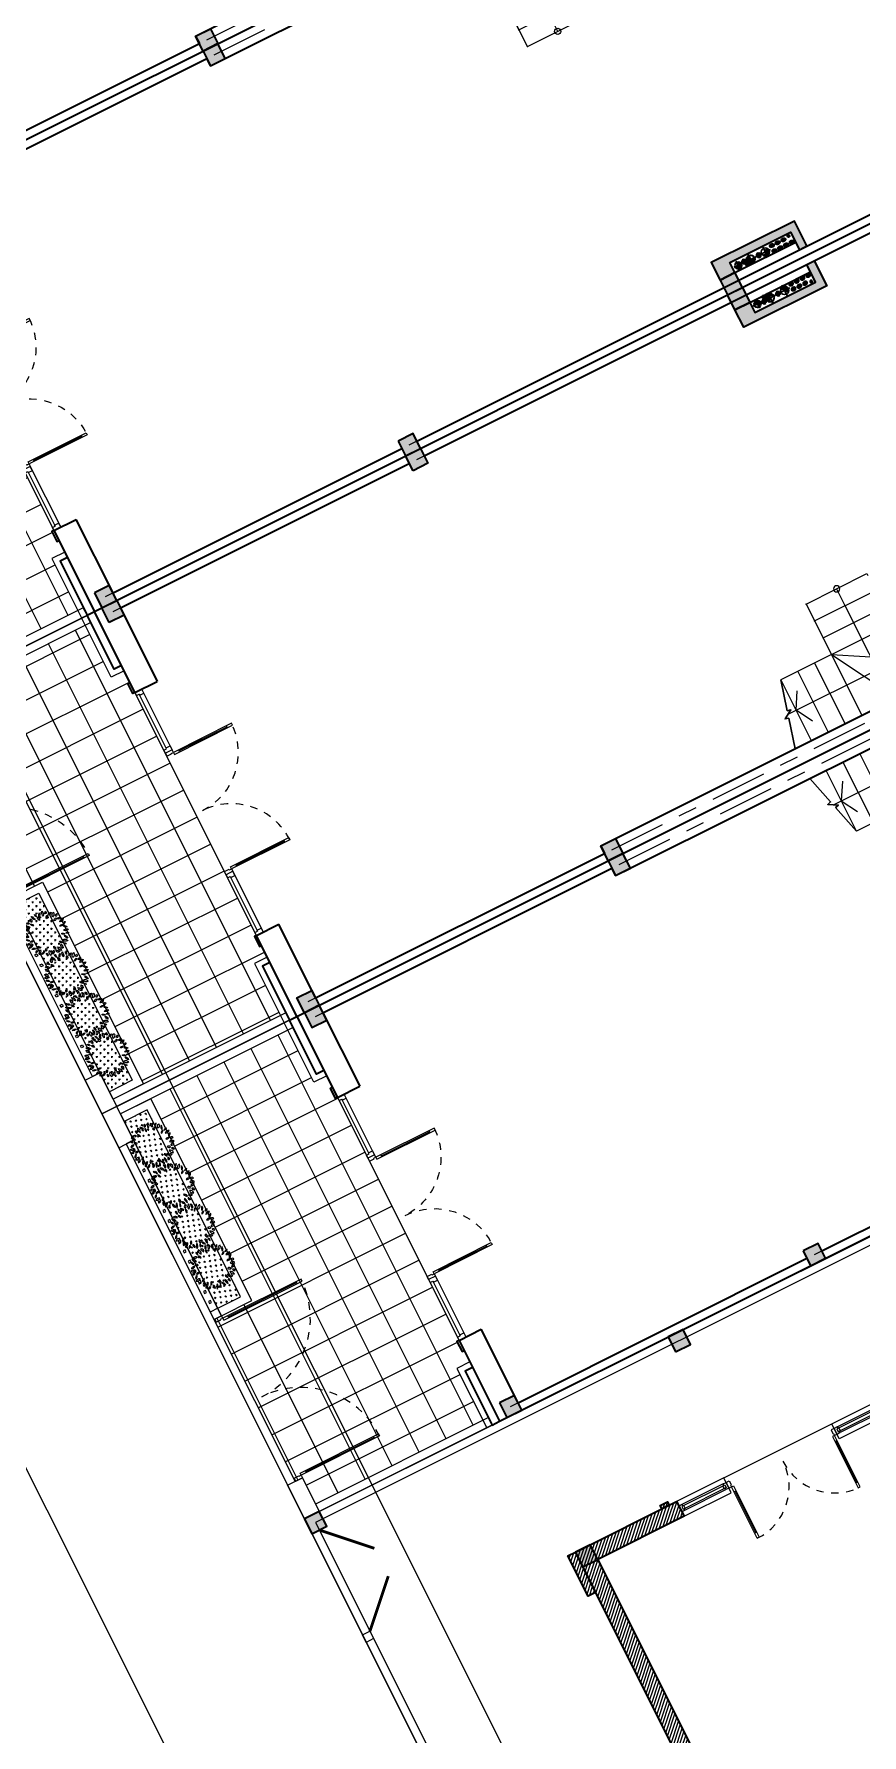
# Model space of a CAD drawing. Header units: millimetres. Extents: x 567980 to 569372, y 2065777 to 2066674.
# Drawn here: x 568819.42 to 568830.4, y 2066311.72 to 2066334.26 of the extents above; entities that cross this region are included whole.
import ezdxf

# ---------------------------------------------------------------- set-up
doc = ezdxf.new("R2010")
doc.units = ezdxf.units.MM
for name, pattern in [('ACAD_ISO03W100', [30, 12, -18]), ('CENTER', [3, 1.5, -0.5, 0.5, -0.5]), ('CENTER2', [1.125, 0.75, -0.125, 0.125, -0.125]), ('CONTINOUS', [0]), ('DIVIDEX22', [1.25, 0.625, -0.25, 0, -0.125, 0, -0.25]), ('HIDDEN2', [0.1875, 0.125, -0.0625]), ('PHANTOM2', [1.25, 0.625, -0.125, 0.125, -0.125, 0.125, -0.125]), ('PHANTOM3', [1.5, 0.625, -0.125, 0.125, -0.125, 0.125, -0.125, 0.125, -0.125])]:
    doc.linetypes.add(name, pattern=pattern)
for name, color, linetype, lineweight in [('A-CAY', 76, 'Continuous', 13), ('A-COT VACH', 2, 'Continuous', 35), ('A-CUA', 25, 'Continuous', 5), ('A-DIM', 251, 'Continuous', 15), ('A-HATCH', 251, 'Continuous', 5), ('A-NET CAT', 214, 'Continuous', 30), ('A-NET THAY', 125, 'Continuous', 18), ('A-TRUC', 250, 'CENTER', 5), ('A-TUONG', 255, 'Continuous', 35), ('boDnv', 54, 'Continuous', 25), ('E- THAY', 9, 'Continuous', 20), ('N1.1-CN', 4, 'CONTINOUS', 35), ('N1.3-TN', 6, 'CENTER2', 35), ('N1.4-TP', 4, 'PHANTOM2', 35), ('N1.5-TH', 2, 'PHANTOM3', 30), ('N1.6-NM', 3, 'DIVIDEX22', 30), ('N4-OTHER1', 143, 'CONTINOUS', 15)]:
    doc.layers.add(name, color=color, linetype=linetype, lineweight=lineweight)
for name, color, linetype in [('ChiaLo', 128, 'CENTER'), ('datOlienke', 42, 'Continuous'), ('LogDg', 7, 'Continuous'), ('LoLK', 6, 'Continuous'), ('M-CD', 40, 'ACAD_ISO03W100'), ('M-Control', 170, 'CENTER2'), ('M-RP', 140, 'Continuous'), ('QH', 7, 'Continuous'), ('QUYEN', 7, 'Continuous'), ('ViaHeS', 32, 'Continuous')]:
    doc.layers.add(name, color=color, linetype=linetype)
doc.styles.add('rms', font='romans.shx', dxfattribs={"width": 0.7, "bigfont": 'vns.shx'})
doc.linetypes.add('ADL', pattern='A,0.125,-0.15,["++",rms,S=0.5,R=0,X=0,Y=-0.2245],-1.35,1.125', length=2.75)

# ---------------------------------------------------------------- blocks, each defined once
blk = doc.blocks.new('NEN')
at = {"layer": 'boDnv', "color": 10, "linetype": 'ADL', "ltscale": 0.25}
blk.add_lwpolyline([(138.064, -70.202), (163.347, -55.493), (165.206, -49.265), (120.533, 40.055), (114.463, 42.257), (87.67, 30.578), (85.617, 24.916), (132.335, -68.493)], close=True, dxfattribs=at)
at = {"layer": 'ChiaLo', "ltscale": 5}
for points in [[(117.476, -41.019), (153.251, -23.126)], [(120.16, -46.385), (155.935, -28.492)], [(122.844, -51.751), (158.619, -33.858)], [(125.527, -57.117), (161.302, -39.225)]]:
    blk.add_lwpolyline(points, dxfattribs=at)
at = {"layer": 'datOlienke'}
blk.add_lwpolyline([(138.192, -71.285), (164.192, -56.158), (166.277, -49.172), (121.249, 40.859), (114.429, 43.333), (86.877, 31.323), (84.53, 24.853), (131.634, -69.327)], close=True, dxfattribs=at)
at = {"layer": 'LogDg'}
blk.add_lwpolyline([(81.968, 23.269), (128.805, -70.377, 0.432836), (139.983, -73.714), (165.966, -58.597, 0.395833), (169.098, -48.104), (123.817, 42.43, 0.398858), (113.466, 46.185), (85.926, 34.181, 0.429738)], format="xyb", close=True, dxfattribs=at)
at = {"layer": 'LoLK'}
for points in [[(132.679, -26.706), (114.792, -35.652), (117.476, -41.019), (135.363, -32.072)], [(135.363, -32.072), (117.476, -41.019), (120.16, -46.385), (138.047, -37.439)], [(140.731, -42.805), (138.047, -37.439), (120.16, -46.385), (122.844, -51.751)], [(143.415, -48.171), (140.731, -42.805), (122.844, -51.751), (125.527, -57.117), (135.366, -52.197)], [(135.366, -52.197), (125.527, -57.117), (131.634, -69.327), (138.192, -71.285), (143.398, -68.256)]]:
    blk.add_lwpolyline(points, close=True, dxfattribs=at)
at = {"layer": 'ViaHeS'}
blk.add_lwpolyline([(138.192, -71.285), (164.192, -56.158), (166.277, -49.172), (121.249, 40.859), (114.429, 43.333), (86.877, 31.323), (84.53, 24.853), (131.634, -69.327)], close=True, dxfattribs=at)
blk = doc.blocks.new('NEN KO1')
at = {"layer": 'datOlienke'}
blk.add_lwpolyline([(4.684, 4.99), (2.786, 35.01), (-2.53, 40), (-103.193, 40), (-108.456, 35.007), (-110.04, 4.993), (-105.303, 0), (0, 0)], close=True, dxfattribs=at)
at = {"layer": 'LoLK'}
for points in [[(-37.652, 20), (-37.652, 0), (-31.652, 0), (-31.652, 20)], [(-31.652, 20), (-31.652, 0), (-25.652, 0), (-25.652, 20)], [(-19.652, 20), (-25.652, 20), (-25.652, 0), (-19.652, 0)], [(-13.652, 20), (-19.652, 20), (-19.652, 0), (-13.652, 0), (-13.652, 11)], [(-13.652, 11), (-13.652, 0), (0, 0), (4.684, 4.99), (4.304, 11)]]:
    blk.add_lwpolyline(points, close=True, dxfattribs=at)
blk = doc.blocks.new('A$C1a95cbaf')
at = {"layer": 'A-HATCH'}
h = blk.add_hatch(dxfattribs=at)
h.set_pattern_fill('ANSI31', color=256, scale=300)
h.set_pattern_definition([(45, (-121341.862, 350750.01), (-26.5165043, 26.5165043), [])])
h.paths.add_polyline_path([(110, 600), (0, 600), (0, 0), (110, 0)])
at = {"layer": 'A-TUONG', "elevation": 0}
blk.add_lwpolyline([(110, 0), (0, 0), (0, 600), (110, 600)], close=True, dxfattribs=at)
blk = doc.blocks.new('*U400')
at = {"layer": 'A-CUA', "color": 32}
for points in [[(60, -40), (45, -40), (45, -18), (0, -18), (0, -40), (0, -40), (0, -82), (0, -82), (0, -103), (45, -103), (45, -82), (60, -82)], [(30, -82), (60, -82), (60, -40), (30, -40)], [(640, -40), (655, -40), (655, -18), (700, -18), (700, -40), (700, -40), (700, -82), (700, -82), (700, -103), (655, -103), (655, -82), (640, -82)], [(670, -82), (640, -82), (640, -40), (670, -40)]]:
    blk.add_lwpolyline(points, close=True, dxfattribs=at)
at = {"layer": 'A-CUA', "color": 37, "lineweight": -2}
for points in [[(45, -18), (655, -18), (655, -40), (45, -40)], [(45, -82), (655, -82), (655, -103), (45, -103)]]:
    blk.add_lwpolyline(points, close=True, dxfattribs=at)
blk = doc.blocks.new('*U375')
for p, q in [((90, -100), (50, -100)), ((70, -100), (70, -917)), ((2043, -100), (2083, -100)), ((2063, -100), (2063, -917)), ((90, -917), (50, -917)), ((2043, -917), (2083, -917))]:
    blk.add_line(p, q)
for points in [[(0, 113), (60, 113), (60, 40), (50, 40), (50, 0), (0, 0)], [(50, 0), (90, 0), (90, -1017), (50, -1017)], [(2083, 0), (2043, 0), (2043, -1017), (2083, -1017)], [(2133, 113), (2073, 113), (2073, 40), (2083, 40), (2083, 0), (2133, 0)]]:
    blk.add_lwpolyline(points, close=True)
at = {"linetype": 'HIDDEN2'}
for centre, start, end in [((50, 0), 270, 0), ((2083, 0), 180, 270)]:
    blk.add_arc(centre, 1017, start, end, dxfattribs=at)
blk = doc.blocks.new('phào cửa')
at = {"layer": 'A-HATCH'}
h = blk.add_hatch(dxfattribs=at)
h.set_pattern_fill('ANSI31', color=256, scale=250)
h.set_pattern_definition([(45, (-237697.46, 7620.01), (-22.097087, 22.097087), [])])
h.paths.add_polyline_path([(0, 0), (0, 110), (-50, 110), (-50, 0)])
at = {"layer": 'A-TUONG'}
blk.add_lwpolyline([(0, 0), (0, 110), (-50, 110), (-50, 0)], close=True, dxfattribs=at)
blk = doc.blocks.new('CỦA DI SAU')
at = {"layer": 'A-NET THAY'}
blk.add_line((2200, 0), (3800, 0), dxfattribs=at)
for points in [[(2200, 0), (1500, 0), (1500, -220), (2200, -220)], [(3800, 0), (4500, 0), (4500, -220), (3800, -220)]]:
    blk.add_lwpolyline(points, close=True, dxfattribs=at)
at = {"layer": 'A-CUA', "xscale": -1}
blk.add_blockref('*U400', (2200, -49, 0), dxfattribs=at)
at = {"layer": 'A-CUA', "extrusion": (0, 0, -1), "xscale": -0.7500000000000002, "yscale": 0.7500000000000002, "zscale": -0.7500000000000002}
blk.add_blockref('*U375', (-2200, -152), dxfattribs=at)
at = {"layer": 'A-CUA'}
blk.add_blockref('*U400', (3800, -49), dxfattribs=at)
at = {"layer": 'A-TUONG', "xscale": -1, "rotation": 90}
blk.add_blockref('phào cửa', (1390, 0, 0), dxfattribs=at)
at = {"layer": 'A-TUONG', "rotation": 270}
blk.add_blockref('phào cửa', (4610, 0, 0), dxfattribs=at)
blk = doc.blocks.new('cot 220')
at = {"layer": 'A-COT VACH'}
h = blk.add_hatch(color=256, dxfattribs=at)
h.dxf.hatch_style = 1
h.paths.add_polyline_path([(110, 110), (-110, 110), (-110, -110), (110, -110)])
blk.add_lwpolyline([(-110, -110), (110, -110), (110, 110), (-110, 110)], close=True, dxfattribs=at)
blk = doc.blocks.new('cum dh a3.3.1.6.7')
at = {"layer": 'A-HATCH'}
h = blk.add_hatch(dxfattribs=at)
h.set_pattern_fill('ANSI31', color=256, scale=0.3)
h.set_pattern_definition([(45, (-145.69891, 350), (-0.0265165043, 0.0265165043), [])])
h.paths.add_polyline_path([(-6.501, -0.22), (-7.781, -0.22), (-7.781, -3.12), (-8.001, -3.12), (-8.001, 0), (-6.501, 0)])
h.paths.add_polyline_path([(-2.121, -1.62), (-2.121, -0.22), (-1.671, -0.22), (-1.671, 0), (-3.501, 0), (-3.501, -0.22), (-2.341, -0.22), (-2.341, -2.249), (-2.121, -2.191), (-2.121, -1.73), (-0.931, -1.73), (-0.931, -1.62)])
h.paths.add_polyline_path([(-0.111, -12.74), (-0.111, -7.04), (-0.221, -7.04), (-0.221, -1.73), (-0.331, -1.73), (-0.331, -1.62), (-0.221, -1.62), (-0.221, -0.22), (-0.671, -0.22), (-0.671, 0), (-0.001, 0), (-0.001, -12.96), (-0.807, -13.012), (-0.821, -12.793)])
at = {"layer": 'A-TUONG', "elevation": 0}
blk.add_lwpolyline([(-6.501, -0.22), (-7.781, -0.22), (-7.781, -3.12), (-8.001, -3.12), (-8.001, 0), (-6.501, 0)], close=True, dxfattribs=at)
at = {"layer": 'A-COT VACH', "xscale": 0.001, "yscale": 0.001, "zscale": 0.001, "rotation": 359.9999999999999}
blk.add_blockref('cot 220', (-7.891, -0.11), dxfattribs=at)
at = {"layer": 'A-TUONG', "xscale": 0.001, "yscale": 0.001, "zscale": 0.001, "rotation": 359.9999999999999}
for name, p in [('A$C1a95cbaf', (-8.111, -0.6, 0)), ('CỦA DI SAU', (-8.001, 0, 0))]:
    blk.add_blockref(name, p, dxfattribs=at)
blk = doc.blocks.new('N-ONGDUNG')
at = {"layer": 'N4-OTHER1', "ltscale": 10}
h = blk.add_hatch(dxfattribs=at)
h.set_pattern_fill('ANSI31', color=256, scale=36, angle=-90, style=0)
h.set_pattern_definition([(315, (39548.85, 159241.4585), (3.18198052, 3.18198052), [])])
h.paths.add_polyline_path([(0, 45, -0.414214), (45, 0), (0, 0)])
h.paths.add_polyline_path([(-45, 0, -0.414214), (0, 45), (0, 0, 1)])
h.paths.add_polyline_path([(0, 0), (45, 0, -1)])
at = {"linetype": 'Continuous', "ltscale": 10}
for p, q in [((63, 0), (-63, 0)), ((0, 63), (0, -63))]:
    blk.add_line(p, q, dxfattribs=at)
blk.add_circle((0, 0), 45, dxfattribs=at)
for centre, start, end in [((-23, 0), 0, 180), ((23, 0), 180, 0)]:
    blk.add_arc(centre, 22.5, start, end, dxfattribs=at)
blk = doc.blocks.new('$cc')
h = blk.add_hatch()
h.set_pattern_fill('_USER', color=8, scale=0.05, angle=45, style=0, pattern_type=0)
h.set_pattern_definition([(45, (-200956.024176, 465343.044346), (-0.0353553390593, 0.0353553390593), [])])
edge = h.paths.add_edge_path()
edge.add_arc((-0.19, -0.25), 0.313, -53.1301, 53.1301, ccw=False)
edge.add_arc((0, 0), 0.5, 90, 270, ccw=False)
edge.add_arc((0.19, 0.25), 0.312, 126.8699, 233.1301)
at = {"color": 8}
blk.add_lwpolyline([(0, 0, -0.5), (0, -0.5, -1), (0, 0.5, 0.5), (0, 0, 0.333333), (0, 0, 0.333333)], format="xyb", dxfattribs=at)
blk.add_circle((0, 0), 0.5)
blk = doc.blocks.new('A$C9810a9bf')
at = {"layer": 'M-RP', "ltscale": 200}
for centre, radius in [((-14.75, 0), 14.75), ((-14.75, 0), 4.75), ((17.95, 0), 17.95), ((17.95, 0), 7.95)]:
    blk.add_circle(centre, radius, dxfattribs=at)
blk.add_ellipse((3.2, 0), major_axis=(-32.7, 0), ratio=0.75611402, dxfattribs=at)
at = {"layer": 'M-RP', "ltscale": 200, "xscale": 9.5, "yscale": 9.5, "zscale": 9.5, "rotation": 180}
blk.add_blockref('$cc', (-14.75, 0), dxfattribs=at)
at = {"layer": 'M-RP', "ltscale": 200, "xscale": 15.9, "yscale": 15.9, "zscale": 15.9}
blk.add_blockref('$cc', (17.95, 0), dxfattribs=at)
blk = doc.blocks.new('A$Caa2107e4')
at = {"layer": 'M-Control', "ltscale": 0.03}
for centre, radius in [((-14.75, 0), 14.75), ((-14.75, 0), 4.75), ((17.95, 0), 17.95), ((17.95, 0), 7.95)]:
    blk.add_circle(centre, radius, dxfattribs=at)
blk.add_ellipse((3.2, 0), major_axis=(-32.7, 0), ratio=0.75611402, dxfattribs=at)
at = {"layer": 'M-Control', "ltscale": 0.03, "xscale": 9.5, "yscale": 9.5, "zscale": 9.5, "rotation": 180}
blk.add_blockref('$cc', (-14.75, 0), dxfattribs=at)
at = {"layer": 'M-Control', "ltscale": 0.03, "xscale": 15.9, "yscale": 15.9, "zscale": 15.9}
blk.add_blockref('$cc', (17.95, 0), dxfattribs=at)
blk = doc.blocks.new('truc kt')
at = {"layer": 'A-HATCH'}
h = blk.add_hatch(color=256, dxfattribs=at)
h.dxf.hatch_style = 1
h.paths.add_polyline_path([(110, 1010), (110, 1120), (-260, 1120), (-260, -110), (0, -110), (0, 110), (-150, 110), (-150, 1010)])
at = {"layer": 'A-TUONG'}
for points in [[(110, 1010), (110, 1120), (-260, 1120), (-260, -110), (0, -110), (0, 110), (-150, 110), (-150, 1010), (110, 1010)], [(0, 110), (0, 1010)]]:
    blk.add_lwpolyline(points, dxfattribs=at)
at = {"layer": 'M-CD', "xscale": 34, "yscale": 34, "zscale": 34}
blk.add_blockref('$cc', (-116, 961), dxfattribs=at)
at = {"layer": 'M-RP', "ltscale": 200, "rotation": 90}
for name, p in [('A$C9810a9bf', (-101, 876)), ('A$Caa2107e4', (-101, 876)), ('A$C9810a9bf', (-26, 961)), ('A$Caa2107e4', (-26, 961)), ('A$C9810a9bf', (-26, 876)), ('A$Caa2107e4', (-26, 876)), ('A$C9810a9bf', (-101, 790)), ('A$Caa2107e4', (-101, 790)), ('A$C9810a9bf', (-101, 705)), ('A$Caa2107e4', (-101, 705)), ('A$C9810a9bf', (-26, 790)), ('A$Caa2107e4', (-26, 790)), ('A$C9810a9bf', (-26, 705)), ('A$Caa2107e4', (-26, 705))]:
    blk.add_blockref(name, p, dxfattribs=at)
at = {"layer": 'N1.1-CN', "xscale": 0.4444444444444456, "yscale": 0.4444444444444456, "zscale": 0.4444444444444456, "rotation": 90}
blk.add_blockref('N-ONGDUNG', (-20, 309), dxfattribs=at)
at = {"layer": 'N1.3-TN', "xscale": -1, "rotation": 270}
blk.add_blockref('N-ONGDUNG', (-65, 192), dxfattribs=at)
at = {"layer": 'N1.4-TP', "xscale": 1.222222222222222, "yscale": 1.222222222222222, "zscale": 1.222222222222222, "rotation": 270}
blk.add_blockref('N-ONGDUNG', (-65, 376), dxfattribs=at)
at = {"layer": 'N1.5-TH', "xscale": 0.6666666666666677, "yscale": 0.6666666666666677, "zscale": 0.6666666666666677, "rotation": 90}
for p in [(-65, 495), (-76, 282)]:
    blk.add_blockref('N-ONGDUNG', p, dxfattribs=at)
at = {"layer": 'N1.6-NM', "xscale": -1.222222222222222, "yscale": 1.222222222222222, "zscale": 1.222222222222222, "rotation": 270}
blk.add_blockref('N-ONGDUNG', (-65, 592), dxfattribs=at)
blk = doc.blocks.new('cot gia md a1')
at = {"layer": 'A-NET THAY'}
blk.add_lwpolyline([(880, 0), (880, -190), (0, -190), (0, -110)], dxfattribs=at)
at = {"layer": 'A-TUONG'}
blk.add_lwpolyline([(800, 0), (800, -110), (0, -110), (0, 0)], dxfattribs=at)
blk = doc.blocks.new('phao cua chinh mb a1')
at = {"layer": 'A-TUONG'}
blk.add_lwpolyline([(0, 0), (0, -30), (-150, -30), (-150, 0)], dxfattribs=at)
blk = doc.blocks.new('TRU CONG')
at = {"layer": 'A-NET THAY'}
blk.add_lwpolyline([(0, 0), (500, 0), (500, 220), (0, 220)], close=True, dxfattribs=at)
blk = doc.blocks.new('*U304')
for p, q in [((90, 1450), (50, 1450)), ((70, 100), (70, 1450)), ((3110, 1450), (3150, 1450)), ((3130, 100), (3130, 1450)), ((90, 100), (50, 100)), ((3110, 100), (3150, 100))]:
    blk.add_line(p, q)
for points in [[(50, 0), (90, 0), (90, 1550), (50, 1550)], [(3150, 0), (3110, 0), (3110, 1550), (3150, 1550)], [(0, -133), (60, -133), (60, -40), (50, -40), (50, 0), (0, 0)], [(3200, -133), (3140, -133), (3140, -40), (3150, -40), (3150, 0), (3200, 0)]]:
    blk.add_lwpolyline(points, close=True)
at = {"linetype": 'HIDDEN2'}
for centre, start, end in [((50, 0), 0, 90), ((3150, 0), 90, 180)]:
    blk.add_arc(centre, 1550, start, end, dxfattribs=at)
blk = doc.blocks.new('*U316')
at = {"layer": 'A-NET THAY'}
blk.add_lwpolyline([(-0.015, -0.015), (0.015, -0.015), (0.015, 0.015), (-0.015, 0.015)], close=True, dxfattribs=at)
blk = doc.blocks.new('*U317')
at = {"layer": 'A-NET THAY', "color": 0, "linetype": 'ByBlock', "lineweight": -2, "transparency": 16777216}
for p in [(0, 0), (0.15, 0), (0.3, 0), (0.45, 0), (0.6, 0), (0.75, 0), (0.9, 0), (1.05, 0), (1.2, 0), (1.35, 0), (1.5, 0), (1.65, 0), (1.8, 0), (1.95, 0), (2.1, 0), (2.25, 0)]:
    blk.add_blockref('*U316', p, dxfattribs=at)
blk = doc.blocks.new('mb-cay40')
at = {"color": 0, "linetype": 'ByBlock'}
for centre, radius, start, end in [((-654, 503), 44.2, 163.4933, 274.4697), ((-693, 471), 44.2, 343.4933, 94.4697), ((-542, 597), 98.1, 183.3189, 263.1904), ((-651, 494), 98.1, 3.3189, 83.1904), ((-554, 556), 69.9, 25.4537, 116.6852), ((-522, 648), 69.9, 205.4537, 296.6852), ((-427, 694), 54.1, 146.8151, 244.0193), ((-496, 675), 54.1, 326.8151, 64.0193), ((-390, 597), 66.9, 168.8066, 257.6391), ((-470, 545), 66.9, 348.8066, 77.6391), ((-300, 710), 100, 149.4737, 231.7586), ((-448, 683), 100, 329.4737, 51.7586), ((-231, 779), 98.1, 192.306, 259.6849), ((-344, 662), 98.1, 12.306, 79.6849), ((-148, 638), 79.7, 145.5248, 220.8327), ((-273, 631), 79.7, 325.5248, 40.8327), ((-136, 737), 62.9, 125.4093, 202.7101), ((-231, 764), 62.9, 305.4093, 22.7101), ((16, 684), 137, 133.8117, 194.3077), ((-211, 749), 137, 313.8117, 14.3077), ((113, 711), 137, 163.4642, 212.7906), ((49, 562), 68.8, 103.8914, 198.9039), ((-134, 676), 137, 343.4642, 32.7906), ((-33, 607), 68.8, 283.8914, 18.9039), ((138, 616), 80.6, 104.1004, 168.465), ((40, 710), 80.6, 284.1004, 348.465), ((230, 506), 141, 100.3005, 160.4476), ((72, 692), 141, 280.3005, 340.4476), ((260, 521), 76.9, 122.5817, 207.18), ((150, 551), 76.9, 302.5817, 27.18), ((300, 426), 53.5, 59.9815, 155.6676), ((278, 494), 53.5, 239.9815, 335.6676), ((-767, 152), 75.6, 44.2576, 108.5927), ((-736, 277), 75.6, 224.2576, 288.5927), ((-743, 226), 96, 30.9482, 110.5784), ((-695, 365), 96, 210.9482, 290.5784), ((-787, 176), 111, 280.8762, 345.4479), ((-659, 40), 111, 100.8762, 165.4479), ((-690, -39), 87.4, 54.9745, 151.3792), ((-716, 74), 87.4, 234.9745, 331.3792), ((-680, 301), 102, 69.7201, 135.6489), ((-718, 468), 102, 249.7201, 315.6489), ((-638, 119), 83.9, 60.5095, 129.292), ((-649, 257), 83.9, 240.5095, 309.292), ((-620, 357), 75.8, 22.5723, 98.3335), ((-561, 461), 75.8, 202.5723, 278.3335), ((213, 369), 79.6, 86.0282, 161.3698), ((143, 474), 79.6, 266.0282, 341.3698), ((159, -75), 77.3, 28.8072, 103.9199), ((208, 37), 77.3, 208.8072, 283.9199), ((243, 141), 78, 58.8748, 131.2135), ((232, 267), 78, 238.8748, 311.2135), ((320, 284), 110, 64.7353, 140.5781), ((282, 453), 110, 244.7353, 320.5781), ((314, -59), 90.4, 71.3712, 141.7535), ((272, 83), 90.4, 251.3712, 321.7535), ((293, 25), 97.6, 29.1952, 106.7189), ((350, 166), 97.6, 209.1952, 286.7189), ((359, 242), 79.1, 90.2529, 173.5221), ((280, 330), 79.1, 270.2529, 353.5221), ((344, 142), 53.6, 28.1981, 112.1918), ((371, 217), 53.6, 208.1981, 292.1918), ((-675, -123), 70, 71.8192, 140.0818), ((-707, -12), 70, 251.8192, 320.0818), ((-557, -163), 78, 113.4753, 203.456), ((-660, -123), 78, 293.4753, 23.456), ((-617, 21), 75, 267.1724, 337.2365), ((-551, -83), 75, 87.1724, 157.2365), ((-605, -147), 107, 271.6328, 352.0268), ((-496, -269), 107, 91.6328, 172.0268), ((-473, -294), 49.3, 76.5419, 193.4774), ((-509, -257), 49.3, 256.5419, 13.4774), ((-342, -221), 95.9, 122.8873, 186.7253), ((-489, -152), 95.9, 302.8873, 6.7253), ((-314, -281), 91.1, 159.117, 230.3606), ((-457, -318), 91.1, 339.117, 50.3606), ((-220, -348), 109, 122.117, 201.7275), ((-379, -297), 109, 302.117, 21.7275), ((-170, -364), 62.5, 129.7475, 206.0709), ((-267, -343), 62.5, 309.7475, 26.0709), ((-133, -236), 75.4, 148.7877, 221.5977), ((-253, -247), 75.4, 328.7877, 41.5977), ((-160, -372), 84.6, 5.3196, 80.419), ((-61, -281), 84.6, 185.3196, 260.419), ((100, -278), 148, 165.2071, 218.3217), ((-159, -332), 148, 345.2071, 38.3217), ((-19, -211), 70.3, 353.65, 74.6514), ((70, -151), 70.3, 173.65, 254.6514), ((110, -276), 64.3, 156.7754, 231.288), ((11, -301), 64.3, 336.7754, 51.288), ((113, -290), 96.7, 38.6962, 106.2415), ((162, -137), 96.7, 218.6962, 286.2415), ((133, -213), 116, 6.5487, 76.8911), ((275, -87), 116, 186.5487, 256.8911), ((243, -118), 50.7, 359.2557, 87.6287), ((296, -68), 50.7, 179.2557, 267.6287)]:
    blk.add_arc(centre, radius, start, end, dxfattribs=at)
blk = doc.blocks.new('*U310')
at = {"layer": 'A-CAY', "xscale": 0.0005, "yscale": 0.0005, "zscale": 0.0005, "rotation": 296.5718179110141}
blk.add_blockref('mb-cay40', (-0.044, -0.134), dxfattribs=at)
blk = doc.blocks.new('*U311')
at = {"layer": 'A-NET THAY', "color": 0, "linetype": 'ByBlock', "lineweight": -2, "transparency": 16777216}
for p in [(0, 0), (0.6, 0), (1.2, 0), (1.8, 0)]:
    blk.add_blockref('*U310', p, dxfattribs=at)
blk = doc.blocks.new('*U305')
for p, q in [((90, -100), (50, -100)), ((70, -100), (70, -1050)), ((2310, -100), (2350, -100)), ((2330, -100), (2330, -1050)), ((90, -1050), (50, -1050)), ((2310, -1050), (2350, -1050))]:
    blk.add_line(p, q)
for points in [[(0, 133), (60, 133), (60, 40), (50, 40), (50, 0), (0, 0)], [(2400, 133), (2340, 133), (2340, 40), (2350, 40), (2350, 0), (2400, 0)], [(50, 0), (90, 0), (90, -1150), (50, -1150)], [(2350, 0), (2310, 0), (2310, -1150), (2350, -1150)]]:
    blk.add_lwpolyline(points, close=True)
at = {"linetype": 'HIDDEN2'}
for centre, start, end in [((50, 0), 270, 0), ((2350, 0), 180, 270)]:
    blk.add_arc(centre, 1150, start, end, dxfattribs=at)
blk = doc.blocks.new('*U303')
at = {"ltscale": 10}
for p, q in [((900, 0), (0, 0)), ((855, -60), (45, -60)), ((855, -100), (45, -100))]:
    blk.add_line(p, q, dxfattribs=at)
for points in [[(0, -100), (45, -100), (45, -60), (60, -60), (60, 0), (0, 0)], [(900, -100), (855, -100), (855, -60), (840, -60), (840, 0), (900, 0)]]:
    blk.add_lwpolyline(points, close=True, dxfattribs=at)
blk = doc.blocks.new('MBT1 A1')
at = {"layer": 'A-HATCH'}
h = blk.add_hatch(dxfattribs=at)
h.set_pattern_fill('SQRTMPLT', color=256, scale=0.4, pattern_type=2)
h.set_pattern_definition([(6e-15, (-410.51707, -66.48982), (-3e-17, 0.4), []), (90, (-410.51707, -66.48982), (-0.4, 0), [])])
h.paths.add_polyline_path([(5.89, -17.3), (5.12, -17.3), (5.12, -17.11), (4.95, -17.11), (4.95, -17.14), (4.8, -17.14), (4.8, -17.11), (1.2, -17.11), (1.2, -17.14), (1.05, -17.14), (1.05, -17.11), (0.88, -17.11), (0.88, -17.3), (0.11, -17.3), (0.11, -19.33), (3.1, -19.33), (3.1, -19.78), (3.1, -19.89), (5.5, -19.89), (5.5, -19.78), (5.89, -19.78)])
at = {"layer": 'A-HATCH', "true_color": 0x46cb3a}
h = blk.add_hatch(dxfattribs=at)
h.set_pattern_fill('CROSS', color=95, scale=0.2, angle=-63.4282, double=1)
h.set_pattern_definition([(296.571818, (-410.51707, -66.48982), (0.0670846797, -0.022352757), [0.025, -0.075]), (26.571818, (-410.522656, -66.50659), (0.022352757, 0.0670846797), [0.025, -0.075])])
h.paths.add_polyline_path([(2.99, -19.44), (0.22, -19.44), (0.22, -19.78), (2.99, -19.78)])
at = {"layer": 'A-NET CAT'}
blk.add_lwpolyline([(1.12, -9.38), (0.717, -9.488), (0.704, -9.439), (0.633, -9.562), (0.62, -9.514), (0.22, -9.621)], dxfattribs=at)
at = {"layer": 'A-NET THAY', "ltscale": 100}
for p, q in [((1.12, -8.63), (0.601, -7.73)), ((1.12, -8.63), (1.12, -7.73)), ((1.37, -8.63), (1.37, -7.73)), ((1.62, -8.63), (1.62, -7.73)), ((1.12, -8.63), (0.22, -8.11)), ((1.12, -8.63), (0.22, -8.63)), ((1.12, -8.63), (1.12, -9.38)), ((1.62, -8.63), (1.12, -8.63)), ((1.87, -8.63), (1.37, -8.63)), ((1.12, -8.88), (0.22, -8.88)), ((1.12, -9.13), (0.22, -9.13)), ((1.12, -9.38), (0.22, -9.38))]:
    blk.add_line(p, q, dxfattribs=at)
at = {"layer": 'A-NET THAY', "color": 251, "ltscale": 10}
for p, q in [((1.62, -8.18), (0.67, -8.18)), ((0.67, -9.498), (0.67, -8.18)), ((1.87, -8.18), (0.92, -8.18))]:
    blk.add_line(p, q, dxfattribs=at)
at = {"layer": 'A-NET THAY'}
for p, q in [((1.2, -17.11), (4.8, -17.11)), ((0.5, -20), (5.5, -20)), ((3.1, -19.89), (5.5, -19.89))]:
    blk.add_line(p, q, dxfattribs=at)
at = {"layer": 'A-NET THAY', "ltscale": 100}
blk.add_lwpolyline([(1.87, -8.63), (1.87, -7.73), (1.84, -7.73)], dxfattribs=at)
at = {"layer": 'A-NET THAY', "ltscale": 10}
blk.add_lwpolyline([(0.446, -9.25), (0.67, -9.38), (0.894, -9.25)], dxfattribs=at)
at = {"layer": 'A-NET THAY'}
for points in [[(0, -19.78), (0, -17.22), (0.11, -17.22), (0.11, -19.78)], [(6, -19.78), (6, -17.22), (5.89, -17.22), (5.89, -19.78)], [(0.11, -19.78), (3.1, -19.78), (3.1, -19.33), (0.11, -19.33)], [(0.5, -19.89), (3.1, -19.89), (3.1, -19.78), (0.5, -19.78)], [(2.99, -19.89), (3.1, -19.89), (3.1, -19.78), (2.99, -19.78)]]:
    blk.add_lwpolyline(points, close=True, dxfattribs=at)
blk.add_lwpolyline([(2.99, -19.78), (2.99, -19.44), (0.22, -19.44), (0.22, -19.78)], dxfattribs=at)
at = {"layer": 'A-NET THAY', "ltscale": 10}
blk.add_circle((1.87, -8.18), 0.0412, dxfattribs=at)
at = {"layer": 'A-NET THAY', "ltscale": 100}
for p in [(1.37, -8.63), (1.37, -8.63), (1.62, -8.63), (1.62, -8.63), (1.87, -8.63), (1.87, -8.63)]:
    blk.add_point(p, dxfattribs=at)
at = {"layer": 'A-TRUC', "ltscale": 0.5}
for p, q in [((0.11, -16.89), (0.11, -2.11)), ((5.89, -16.89), (5.89, -2.11))]:
    blk.add_line(p, q, dxfattribs=at)
at = {"layer": 'A-TUONG'}
for p, q in [((0, -17.11), (0, -2)), ((6, -17.11), (6, -2)), ((5.89, -12.28), (5.89, -2.22)), ((0.22, -12.5), (0.22, -7.73)), ((0.22, -12.5), (0.11, -12.5)), ((0.11, -16.78), (0.11, -12.5)), ((5.89, -16.78), (5.89, -12.5)), ((0.11, -16.78), (1.2, -16.78)), ((1.2, -17.11), (1.2, -16.78)), ((5.89, -16.78), (4.8, -16.78)), ((4.8, -17.11), (4.8, -16.78)), ((0, -17.11), (1.2, -17.11)), ((4.8, -17.11), (6, -17.11))]:
    blk.add_line(p, q, dxfattribs=at)
blk.add_lwpolyline([(5.78, -12.5), (6, -12.5), (6, -12.28), (5.78, -12.28)], close=True, dxfattribs=at)
at = {"layer": 'A-COT VACH', "xscale": 0.001, "yscale": 0.001, "zscale": 0.001}
for p in [(5.89, -7.62), (0.11, -12.39), (5.89, -12.39), (0.11, -16.89), (5.89, -16.89)]:
    blk.add_blockref('cot 220', p, dxfattribs=at)
at = {"layer": 'A-CUA', "extrusion": (0, 0, -1), "xscale": 0.0007500000000000045, "yscale": 0.0007500000000000045, "zscale": -0.0007500000000000046, "rotation": 179.9999363377021}
blk.add_blockref('*U305', (-2.1, -17.01), dxfattribs=at)
at = {"layer": 'A-CUA', "yscale": 0.001, "zscale": 0.001, "rotation": 6.366229791333411e-05}
for p, xscale in [((1.2, -17.01), 0.001), ((4.8, -17.01), -0.001)]:
    blk.add_blockref('*U303', p, dxfattribs=dict(at, xscale=xscale))
at = {"layer": 'A-CUA', "extrusion": (0, 0, -1), "xscale": -0.0007500000000000044, "yscale": 0.0007500000000000044, "zscale": -0.0007500000000000044}
blk.add_blockref('*U304', (-3.1, -19.78), dxfattribs=at)
at = {"layer": 'A-DIM', "xscale": 0.001, "yscale": 0.001, "zscale": 0.001}
blk.add_blockref('truc kt', (5.78, -7.62), dxfattribs=at)
at = {"layer": 'A-NET THAY', "yscale": 0.001, "zscale": 0.001}
for name, p, xscale in [('cot gia md a1', (0, -17.11), 0.001), ('phao cua chinh mb a1', (1.2, -17.11), 0.001), ('phao cua chinh mb a1', (4.8, -17.11), -0.001), ('cot gia md a1', (6, -17.11), -0.001), ('TRU CONG', (0, -20), 0.001), ('TRU CONG', (6, -20), -0.001)]:
    blk.add_blockref(name, p, dxfattribs=dict(at, xscale=xscale))
at = {"layer": 'A-NET THAY'}
for name, p in [('*U311', (0.67, -19.587)), ('*U317', (0.62, -19.835))]:
    blk.add_blockref(name, p, dxfattribs=at)
blk = doc.blocks.new('MBT1KO1')
at = {"layer": 'LoLK', "rotation": 90}
blk.add_blockref('cum dh a3.3.1.6.7', (-11.652, 11.015), dxfattribs=at)
at = {"layer": 'LoLK', "xscale": -1}
for p in [(-31.652, 20), (-19.652, 20)]:
    blk.add_blockref('MBT1 A1', p, dxfattribs=at)
at = {"layer": 'LoLK'}
for p in [(-31.652, 20), (-19.652, 20)]:
    blk.add_blockref('MBT1 A1', p, dxfattribs=at)
blk.add_blockref('NEN KO1', (0, 0), dxfattribs=at)
blk = doc.blocks.new('cong phu')
at = {"layer": 'A-NET THAY'}
blk.add_lwpolyline([(110, -1610), (110, -1500), (0, -1500), (0, -1610)], close=True, dxfattribs=at)
at = {"layer": 'QUYEN'}
for points in [[(0, 0, 37.5, 37.5, 0), (-544, -544, 0, 0, 0.192739), (0, -750, 0, 0, 1.782882)], [(0, -1500, 37.5, 37.5, 0), (-544, -956, 0, 0, -0.192739), (0, -750, 0, 0, -1.782882)]]:
    blk.add_lwpolyline(points, format="xyseb", dxfattribs=at)
blk = doc.blocks.new('rkg1')
at = {"layer": 'A-NET THAY'}
for points in [[(0, -2000), (0, 0), (-11000, 0), (-11000, -13668), (-6010, -18352), (0, -17972), (0, -14966)], [(-110, -2000), (-110, -110), (-10890, -110), (-10890, -13620), (-5969, -18239), (-110, -17869), (-110, -14966)]]:
    blk.add_lwpolyline(points, dxfattribs=at)
at = {"layer": 'A-COT VACH'}
for p in [(-10890, -110), (-5500, -110)]:
    blk.add_blockref('cot 220', p, dxfattribs=at)
at = {"layer": 'E- THAY', "xscale": -1}
blk.add_blockref('cong phu', (-10890, -220), dxfattribs=at)
blk = doc.blocks.new('CUM CONG A3-A3.1-A6-A7')
at = {"layer": 'QH', "xscale": 0.001, "yscale": 0.001, "zscale": 0.001}
blk.add_blockref('rkg1', (11, 0), dxfattribs=at)
blk = doc.blocks.new('MB CONG KHU A')
at = {"layer": 'LoLK', "rotation": 26.57180110630141}
blk.add_blockref('CUM CONG A3-A3.1-A6-A7', (78.129, 73.932), dxfattribs=at)

msp = doc.modelspace()

# ---------------------------------------------------------------- block references
at = {"layer": 'boDnv'}
msp.add_blockref('NEN', (568697.481, 2066371.697), dxfattribs=at)

# ---------------------------------------------------------------- next in the draw order: block references
at = {"layer": 'LoLK', "rotation": 296.5718179020918}
msp.add_blockref('MBT1KO1', (568829.115, 2066302.37), dxfattribs=at)

# ---------------------------------------------------------------- next in the draw order: block references
at = {"layer": 'LoLK'}
msp.add_blockref('MB CONG KHU A', (568744.879, 2066240.648), dxfattribs=at)

doc.saveas('drawing.dxf')
